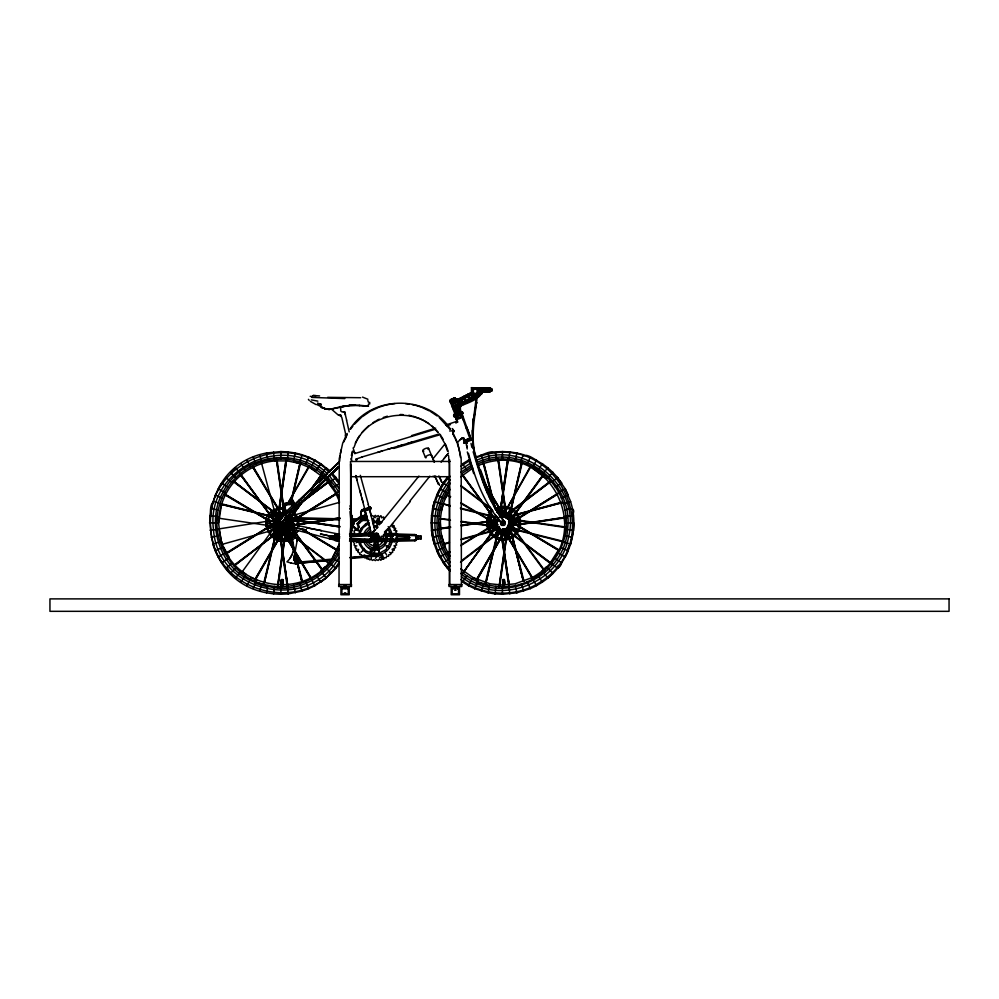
<?xml version="1.0" encoding="UTF-8"?>
<svg xmlns="http://www.w3.org/2000/svg" width="999" height="999" viewBox="0 0 999 999"><rect width="100%" height="100%" fill="white"/><g stroke="black" fill="none" stroke-linecap="round" stroke-linejoin="round"><path stroke-width="1.5" d="M282.068 583.441L282.068 579.607L282.105 582.167M340.559 406.518L340.784 411.064L342.095 411.95M356.618 540.834L356.556 542.694L356.456 540.834M503.633 583.441L503.633 579.607M282.055 586.45L282.105 583.791M503.633 583.791L503.633 586.45L503.296 583.791L502.934 586.45L502.959 583.791L504.358 583.791L503.746 586.45M281.93 517.644L281.943 514.885L282.804 515.009L282.742 516.071L252.797 467.145L282.03 515.821M292.345 519.955L289.997 516.62M298.177 530.856C276.81 564.522 245.105 508.466 284.94 507.492M265.821 526.311L265.859 521.89M297.752 526.373L296.79 518.506L292.02 512.175M299.338 526.598L298.276 517.907L293.007 510.914M280.844 586.675L280.956 594.268L273.576 593.906L266.496 592.819L267.969 585.377C296.328 591.645 327.497 575.799 338.961 549.1M282.205 586.45L282.779 583.791L281.393 583.791L281.343 586.45M460.751 573.401C498.002 607.13 564.71 579.732 567.519 529.57C574.487 482.192 520.192 442.008 476.91 462.525L477.572 464.06C512.862 447.852 558.254 471.753 564.91 509.989C573.963 547.902 541.371 587.924 502.41 586.675L502.447 594.268L516.908 592.819L516.733 591.783M504.358 583.791L504.108 586.45M288.212 525.037C284.902 538.036 269.106 521.678 281.918 518.469M276.973 524.975L277.984 521.216M288.224 524.088L287.125 520.729M466.009 442.357L467.207 449.001M282.742 586.45L282.779 583.791L282.817 586.45M281.431 586.45L281.493 583.791M510.501 534.178L509.328 531.106L507.205 531.331L508.379 534.403L510.501 534.178M375.075 534.952L376.386 535.302L377.684 537.549L376.386 539.81L373.776 539.81L372.477 537.549L375.1 533.853L378.309 535.701L378.796 537.549L378.309 539.41L375.1 541.258L371.903 539.41L371.403 537.549L373.251 534.353L375.1 533.853M386.089 549.5L387.312 546.903L388.623 546.416L388.324 545.292L389.585 544.655L389.135 543.568L390.322 542.794L389.71 541.758L391.059 538.861L390.184 537.986L391.059 536.863L390.072 536.076L390.809 534.865L389.71 534.203L390.322 532.929L389.135 532.392L389.585 531.068L388.324 530.669L388.623 529.308L387.312 529.058M389.573 552.335L390.734 552.884L390.696 554.482L388.773 554.745L388.524 556.293L386.613 556.331L386.151 557.817L384.265 557.629L383.604 559.015L381.78 558.628L380.931 559.902M289.797 531.705L287.762 533.329A10.34 10.34 0 0 1 286.613 533.941A10.34 10.34 0 0 0 287.774 533.329M482.367 389.448L482.529 388.186L484.19 388.636L484.153 389.448M488.761 388.636L479.607 388.199L483.391 389.448L484.69 389.435L483.828 388.499L488.736 388.199L488.586 389.448L487.849 388.199L483.391 388.199L483.366 390.434L485.089 391.77L490.372 391.546L492.045 390.334L490.372 388.299L485.089 388.074L483.366 389.41L479.308 389.448L479.308 390.409C481.006 390.522 488.811 389.697 487.237 391.62L484.69 390.409L485.477 388.161L487.849 388.199L489.223 389.448L489.672 388.224L481.618 388.599L481.568 391.658L479.607 391.645L491.421 391.146L492.045 390.334L490.984 390.247M485.439 391.046L484.652 390.222L489.672 391.62L491.983 390.372L490.209 390.409L488.736 388.199M491.258 521.54L491.52 513.099L490.759 513.561L490.571 520.217L491.608 521.078M337.063 535.901L338.424 537.225L337.063 538.536L335.701 537.225L337.637 535.202M498.176 520.254L495.691 521.703L493.481 520.691L493.506 519.905L495.641 520.866L498.264 519.343L500.986 522.677M280.844 459.053L267.969 460.339L266.496 452.997L280.956 451.548L280.844 459.053C297.04 459.065 313.162 465.409 324.812 476.71M515.284 460.339L516.908 452.997L509.74 451.923L502.447 451.548L502.41 459.053M479.957 392.17L480.482 394.93L479.632 393.643L477.085 394.518L474.001 394.193L472.065 391.67L473.089 388.711L476.773 388.124L478.022 389.16L478.571 392.32L475.586 394.318L477.634 393.631M339.635 461.363L340.097 456.156M490.209 389.448L491.983 389.473L489.672 388.224L488.436 388.224L488.186 389.46L487.037 388.336L485.714 388.636L485.676 389.448L489.71 388.636L492.045 389.498L490.984 389.56M281.643 582.167L281.755 579.607L281.531 583.441M334.053 535.839L336.825 536.238M354.046 540.859L353.334 542.232L354.558 543.506L354.033 544.979L355.382 546.078L355.07 547.614L356.518 548.526L356.431 550.112L357.954 550.811L358.104 552.41L359.665 552.884L360.027 554.482M356.443 550.112L356.518 548.526M282.517 533.528L282.717 529.433L282.517 533.528L283.379 533.653L283.366 529.233M503.109 583.441L503.296 579.607M266.833 591.783L266.583 592.819C191.546 578.921 191.708 466.808 266.583 452.997L266.833 454.033M209.615 522.914C211.738 516.321 207.03 495.142 219.917 503.883C226.573 482.105 245.629 464.797 267.969 460.339M267.969 585.377C232.093 578.995 208.154 538.386 219.917 503.883M219.143 529.195C227.06 571.103 215.734 516.958 219.056 516.458C220.417 504.195 225.299 492.507 233.017 483.241C243.444 470.304 260.452 461.476 277.16 460.776M221.528 504.308L218.731 522.827M350.112 534.29L351.111 522.914L350.112 511.538M350.749 530.107L351.848 530.207L352.297 522.914L350.761 508.528L349.687 508.741M435.452 543.818L434.403 544.13C430.194 530.294 430.07 515.447 434.403 501.685L435.452 502.01M438.948 529.408L431.468 530.207C433.104 545.454 439.685 560.189 450.237 571.341L443.294 562.812L449.5 558.541C435.089 537.599 435.089 508.116 449.5 487.187L443.294 483.017L447.39 477.522L448.339 478.196M450.149 556.331C437.038 536.5 437.262 509.19 450.149 489.31M478.384 465.484C549.35 435.889 601.161 538.923 532.255 577.547L503.396 528.821M376.635 534.078C375.886 532.38 379.208 533.616 377.797 534.552L378.971 537.45L377.884 540.347M472.177 393.007L471.615 392.545L463.998 396.353L466.57 402.834L480.044 394.255C479.87 391.958 481.331 393.981 479.907 391.333C482.417 400.761 460.227 404.295 453.346 409.802L454.545 412.862L455.307 412.575M477.747 396.328L480.531 394.93L477.347 397.739L480.332 394.705L479.87 391.333M476.623 393.144L477.447 390.796L475.924 388.723L472.739 390.234M476.773 388.124L478.571 392.32M286.713 511.026L286.588 513.873L296.653 504.62L294.243 503.833L293.032 500.462L294.355 503.833L286.713 511.026L282.53 504.782L283.791 503.833C302.597 502.734 278.371 501.348 285.04 505.407L284.99 508.878L282.954 509.34L286.588 513.873M282.542 586.45L282.705 583.791M487.375 391.196L490.134 391.146L490.047 389.535C487.212 386.838 492.707 390.259 489.26 389.56L486.788 388.199L485.601 389.448L490.372 388.299L491.545 388.786L491.545 391.046L485.089 391.77L490.684 390.372L489.073 388.299L486.538 388.161L485.839 389.435M288.187 452.972L288.249 451.923L280.881 451.548M294.518 535.701L296.715 538.036L297.103 540.909L293.768 558.853L293.956 560.339L297.34 562.225L296.815 563.911M502.534 594.268L495.154 593.906L495.866 586.351L502.41 586.675M483.366 390.434L481.618 391.258L487.037 391.521L487.987 390.222L487.599 388.199L486.213 389.473M283.391 526.336L281.73 526.073L286.651 526.985L278.359 525.549M479.058 394.792L479.445 396.441L477.584 396.328L479.033 392.907L479.632 393.643L477.347 397.739L474.375 399.026L474.388 395.454L471.565 392.545L457.455 399.413L454.607 398.139L451.66 399.076L450.112 401.398L452.31 407.03L453.071 406.743M491.271 390.397L488.736 391.645L485.601 390.397L486.388 391.658L489.135 391.546L490.621 389.498L487.599 388.199L490.109 389.036C492.919 389.21 489.06 387.362 491.271 389.448L490.372 391.546L487.837 391.546L486.213 390.372L487.237 391.62L488.573 391.221L484.652 390.222M450.586 402.734L454.408 401.198L455.357 398.351L450.112 401.398L450.624 402.734L451.386 402.46M479.745 390.272L480.519 389.435M479.907 390.259L481.456 389.435L481.93 390.621M281.281 582.167L281.493 579.607L282.779 579.607L283.142 583.441L281.031 583.441L281.393 579.607L281.156 583.441M379.308 518.444L378.546 524.113L379.308 518.444L377.535 518.444L376.735 528.371L376.948 525.536M502.959 580.881L502.747 583.441L503.046 579.607M379.395 557.867L383.179 556.68L380.944 559.902L379.183 559.303L378.159 560.427L376.523 559.64L375.349 560.614L373.851 559.64L372.54 560.427L371.191 559.303L371.303 557.867M377.172 522.702L377.535 518.444M481.705 390.372L480.869 389.485L480.569 390.434M371.203 535.539L370.317 536.063L369.867 534.927L349.762 535.864M287.375 459.378L288.249 451.923M372.59 554.47L374.188 554.47L375.299 542.307L376.885 542.307L377.535 550.162L377.048 544.43L378.134 544.43L379.47 554.47L377.872 554.47M508.953 459.378L509.827 451.923M374.188 554.47L375.112 544.43L374.013 544.43L373.201 550.162L374.4 541.783M392.644 523.563L392.432 525.511L394.305 525.861L393.868 527.784L395.654 528.359L395.017 530.232L393.881 530.094L396.69 530.993L395.841 532.804L397.39 533.753L396.366 535.464L397.752 536.563L396.516 538.161L397.727 539.41L396.341 540.859L397.39 542.232L395.841 543.506L396.69 544.979L393.881 545.879M489.285 388.673C487.037 389.223 491.233 387.862 491.62 389.535L490.584 388.411L485.089 388.074L484.877 389.448L486.326 388.199L487.587 389.448L487.699 388.636L489.473 388.411M389.523 547.627C393.381 541.933 393.319 534.053 389.523 528.346M274.3 586.351L273.576 593.906L273.813 592.857M490.134 388.698L490.047 389.535L488.361 388.761L487.562 391.146L485.452 390.771M377.797 534.552L376.548 534.078L376.648 533.229L349.513 534.115M273.888 533.803L275.487 530.919L277.56 531.431L275.961 534.315L273.888 533.803L274.013 532.792M282.043 526.698L280.794 526.173L279.807 523.751L280.332 522.514L282.767 521.54L284.84 523.151L285.002 524.487L284.478 525.724L282.043 526.698L281.318 523.976L281.98 523.126L283.379 523.726L282.242 525.174M396.054 534.79L415.821 535.726L416.084 534.964L414.872 534.552L416.67 537.674L414.872 540.796L416.084 540.372L416.446 538.773L416.945 539.235L416.046 540.372L415.721 539.61M370.679 539.522L369.78 539.135L369.867 539.984L371.141 538.573L371.141 536.326L369.867 534.927M370.604 536.65L371.241 536.326L371.141 538.573L370.604 538.249M351.323 459.802L352.809 451.373M366.458 515.222L360.627 519.43L357.093 523.713L358.029 523.851L359.265 526.848L357.317 530.369L353.434 527.372L351.673 527.909L351.323 526.848L353.658 524.475L354.633 521.59L362.212 516.146L361.788 515.472L354.096 520.991L354.633 521.59M409.041 537.262L409.815 537.674L408.728 539.11L396.353 539.497M482.554 389.435L482.529 388.186M273.801 521.278L277.747 522.415L273.801 521.278L273.676 522.14L277.66 523.064M273.851 523.464L273.251 521.416L269.967 521.478L269.767 522.889L271.716 523.888L273.851 523.464L274.051 522.052M278.259 539.91L279.957 527.872M282.58 516.733L283.803 508.129L281.855 518.156L278.034 508.703L282.392 518.094M284.99 518.606L285.252 520.616L286.288 513.174M285.589 514.385L285.789 512.949M285.552 529.682L277.41 587.612L286.463 526.873L285.602 533.041M278.159 586.313L285.177 536.126M291.92 524.413L292.045 523.563L287.887 523.551M507.554 526.673L498.976 587.612L508.254 525.349L499.725 586.313M495.154 593.906L495.379 592.857M286.051 459.677L277.772 520.791L286.813 458.379L277.285 520.591L285.889 460.839M507.629 459.677L499.737 514.448L508.379 458.379L499.999 516.258M499.725 514.448L507.455 460.839M289.086 532.305L292.232 532.742L294.655 534.677C297.44 539.26 287.512 542.769 287.05 539.46M376.948 534.353L375.1 541.258M282.53 523.064L282.767 521.54M351.198 534.465L351.935 530.207L350.924 530.107M370.641 536.65L369.955 534.927M538.074 575.786L542.332 582.08C568.094 565.297 580.144 530.906 570.579 501.685L563.336 503.883M563.336 541.845L570.579 544.13L573.501 530.207L573.788 522.914L566.208 522.864M380.894 539.984L380.494 538.836L380.894 539.984L387.075 539.785M280.432 523.189L282.892 521.74L291.196 512.549L338.561 467.095M295.167 454.033L295.342 452.997L302.173 454.757L299.812 461.913M353.434 527.372L353.596 526.498L352.135 526.785L354.108 520.991M489.073 391.546L490.684 390.372L489.073 391.546L490.122 391.046L486.076 390.759L488.848 391.271L489.26 390.247L488.848 388.549L486.163 388.648M379.258 539.56L377.797 540.347L378.134 541.108L379.657 537.45L378.134 533.803M283.341 526.336C291.77 525.224 305.007 530.457 283.616 525.112M360.027 521.49L359.64 523.426L358.079 523.563M293.706 460.339L295.254 452.997L288.174 451.923M451.286 402.46L450.574 400.274L451.698 399.076L450.149 401.398L451.286 402.46L457.654 419.143L462.038 417.42L455.919 398.876L453.221 398.451L450.012 400.474L455.132 403.121L459.003 413.511M495.866 586.351L489.535 585.377L488.061 592.819L495.229 593.906M338.998 540.859L334.765 540.372L333.591 537.674L334.815 534.964L338.998 534.453M416.346 536.563L416.908 536.113L415.721 535.726L416.046 534.964L417.257 537.674L416.945 539.235L416.346 538.773M477.122 396.99C475.412 414.835 471.041 432.617 474.35 450.786C469.605 432.642 474.825 414.785 476.148 396.828M384.478 531.943L385.964 535.726L385.964 539.797L384.478 543.581L381.83 545.804A10.227 10.215 0 0 1 365.809 541.645M487.599 391.645L481.593 391.645L487.849 391.658M405.419 535.901L405.419 538.848L409.34 538.848L409.041 538.074L408.828 539.11L408.678 538.261L396.366 538.648M450.149 401.398L451.698 399.076L459.016 418.606M340.434 453.534L341.296 449.662M351.386 455.469L352.322 451.236M368.256 405.282L368.556 403.921M280.532 533.254L281.431 529.245L280.532 533.254L279.67 533.129L280.794 529.158M288.012 515.859L286.888 520.816L288.087 515.846M291.034 502.547L300.175 462.337L290.597 502.909M509.365 516.87L521.74 462.337M264.186 583.653L277.447 526.448L263.624 583.641M293.032 500.462L292.719 505.132L293.918 504.158L296.528 504.62M320.754 406.331L321.216 404.37L317.42 403.084M286.413 520.654L287.45 516.208M290.946 503.708L300.736 462.337M521.728 462.35L508.341 519.168L567.12 527.784M508.791 519.492L522.302 462.337M264.198 583.628L277.872 526.773M485.189 583.641L498.988 526.448M489.26 389.56L488.523 389.585C487.762 386.663 485.751 390.184 486.563 390.759L486.301 389.248M488.411 591.783L488.149 592.819L474.675 588.661L477.572 581.668L489.535 585.377M506.518 529.208L508.991 526.623L509.865 523.114M508.991 526.623L509.89 523.114L508.966 519.592L506.518 517.007L503.159 516.071M504.932 516.383L507.192 517.007L509.627 519.592L510.514 523.114L509.627 526.623L507.167 529.208L503.846 530.144M509.94 525.449L510.539 523.114M439.91 509.989L432.555 508.528C434.977 497.702 439.56 487.212 446.653 478.621M441.645 510.277L443.181 504.308M438.499 482.867L439.548 485.364M376.386 535.302L375.911 537.075L371.903 535.701M452.647 430.269L454.058 430.906L452.222 428.571L453.658 430.781L452.909 433.591L453.771 430.781L449.612 430.981M259.74 591.058L261.85 583.866C289.435 596.828 324.663 580.144 338.386 554.07L336.938 553.271M297.702 561.463L297.827 557.642L295.704 556.131M368.156 508.316L368.818 507.18L370.304 507.18L370.791 507.654L369.48 507.005L368.156 508.316L368.818 509.465L370.304 509.465L370.629 507.654M370.142 509.465L370.966 508.316M375.075 540.159C373.638 537.887 376.523 537.887 375.075 540.159L374.625 536.725L376.061 537.549L376.948 540.759M481.318 591.058L483.416 583.866L489.185 587.012M501.948 522.589L502.884 524.188L503.808 522.589L501.948 522.589L502.347 524.05M503.421 524.05L503.808 522.589M337.637 539.235L335.289 538.224L335.289 536.213L338.673 535.476M335.564 537.225L335.839 536.213L336.601 538.961M337.063 538.536L337.088 539.235L338.124 538.961L339.161 537.225L338.124 535.476L337.749 536.076M280.744 509.04C271.091 510.039 264.573 521.053 268.406 529.982M283.067 509.34L283.679 506.88L285.477 506.805M492.457 510.252L489.011 510.988L488.548 512.562L490.759 513.561M489.16 512.362L488.548 512.562L489.448 512.162L489.011 510.988M521.391 461.913C521.428 447.34 536.026 461.051 542.42 463.736L541.87 464.61M281.78 526.073L280.082 525.824M358.941 533.429L361.188 528.346L365.821 523.688M291.209 563.124L286.9 561.825C292.894 556.643 294.693 548.051 292.732 540.584L291.196 541.346M457.417 399.413L456.793 402.422L452.035 404.358L452.672 401.923L455.394 398.351L453.558 399.125L453.259 398.451L455.357 398.351M483.516 388.161L486.85 389.498L487.849 388.199M295.716 556.131L294.63 554.695L293.631 559.902L297.34 562.225L298.202 559.677L294.755 558.453L298.189 559.677M480.219 389.935L480.244 390.584M480.931 390.534L480.906 389.885M481.343 390.372C480.806 392.145 479.707 389.235 481.106 389.485M453.009 434.053L453.771 430.781L454.22 431.406L453.658 430.781M360.589 541.758L360.951 544.655L363.087 548.039L365.984 550.774L371.341 553.321L379.208 553.321L386.101 549.5M456.231 400.399L456.568 399.45L454.42 398.314L450.012 400.474L450.886 401.136M339.111 535.289L335.04 535.726L334.19 537.674L334.765 540.372L335.04 539.61L339.21 540.022M479.882 390.721L481.83 390.372M365.796 534.04L366.283 532.754M339.36 544.305L332.542 557.617L339.323 544.193M567.807 548.988L569.218 545.104M483.379 391.221L487.087 391.046L486.588 390.334L487.924 391.271L490.047 390.284L486.513 390.159L488.523 389.585M218.669 518.206L279.795 527.185M308.354 458.129L308.728 457.155L302.085 454.757M529.932 458.129L530.294 457.155L527.235 464.06M305.669 464.06L308.728 457.155M454.533 414.16L454.021 416.645L454.083 414.348L457.717 412.987L461.55 411.625L463.049 413.349L461.001 411.813L459.203 412.05L461.55 411.625L459.765 412.312M343.681 442.095L347.04 434.902M354.096 447.29C364.997 412.637 415.709 403.683 437.812 432.53M256.006 581.668L253.109 588.661L253.646 587.687M473.276 391.546L474.238 393.594L477.51 393.144L479.283 396.141L474.225 398.052L471.903 394.992L472.065 393.007L458.953 399.75L457.604 400.262L456.518 399.45L454.408 401.198L455.132 403.121M360.639 512.612L361.638 510.277L364.485 508.878L366.171 514.972L361.8 516.645L360.639 512.612L364.485 508.878M364.136 509.527L361.638 510.277L360.701 512.612L361.863 516.645L366.171 514.972L363.561 515.646M281.468 518.294L233.354 480.981L281.706 517.819M363.761 519.98L364.573 518.169M370.217 528.259L366.271 532.754M459.528 409.615L458.978 407.43L460.851 404.72L474.225 398.052M474.675 588.661L475.212 587.687M279.745 520.392L286.513 512.762M373.763 531.518L371.553 534.315M277.335 514.847L275.1 516.421M285.951 512.662L280.02 518.344L280.657 518.431L279.221 521.378L280.544 522.514M484.465 389.41L484.478 388.161L481.568 388.186L483.366 389.41M480.581 389.797L481.356 390.197M444.293 483.603L443.294 483.017L436.8 495.129L443.618 498.026M447.889 493.156L445.279 498.601M272.777 520.579L274.013 518.194M409.727 537.674L408.728 536.238L396.353 535.651M314.498 461.088L314.96 460.164L308.641 457.155M474.762 588.661L468.444 585.664L472.003 578.983L477.572 581.668M536.076 461.088L536.538 460.164L532.817 466.745M487.225 389.048C493.119 389.598 485.651 386.8 484.927 390.159M357.929 550.811L358.678 549.338M275.624 521.653L277.809 518.743A7.293 7.293 0 0 1 282.018 517.145M487.524 388.199L486.338 388.599L488.436 388.224L488.161 389.448L487.699 388.636L484.927 389.647M347.215 433.479L342.707 443.144L339.248 458.741L339.023 586.463M355.282 443.119L356.606 440.559M292.033 501.148L291.483 500.287L290.634 502.734L292.719 505.444L295.741 504.782L286.588 513.299L283.341 509.24L284.053 506.83L285.04 505.407L291.97 502.285L292.732 500.836L291.358 500.287L293.144 500.462L292.645 501.211M311.238 466.745L314.96 460.164M361.201 528.346L359.628 531.268L356.83 530.094M278.833 527.734L279.37 526.748L278.446 527.247M357.093 529.183L357.33 530.369L358.366 526.798L357.093 523.713L358.017 523.851L361.201 520.004L366.833 515.946M250.437 578.983L246.865 585.664L247.502 584.727M289.947 558.441L291.92 554.882M373.251 540.759L373.776 539.81M285.789 513.748L285.364 511.613L283.941 511.413L278.846 519.005L283.429 510.951M287.262 504.233L309.128 465.796M309.54 466.208L287.325 504.433M530.007 467.02L502.16 517.007L499.575 515.009M279.233 519.368L283.354 512.125L282.979 514.56L284.79 515.684M502.147 517.007L530.344 467.544M255.232 580.194L280.394 536.338M281.93 533.653L284.253 529.62L281.905 533.578M506.58 528.284L476.798 580.194L506.593 528.284L476.398 579.795L505.619 528.933M279.795 536.338L254.82 579.77L280.357 536.238M281.231 533.816L284.066 528.908M367.12 516.958L366.109 518.681L367.532 519.293M369.455 523.014L363.074 527.684L360.214 532.929L360.589 534.203M488.923 516.545L491.558 518.069L489.185 516.096M505.257 517.32L510.814 508.741L505.781 517.457L505.257 507.117L505.257 517.32L505.257 507.117M500.874 530.207L496.528 537.724L501.56 530.069L501.56 539.36L502.085 530.569M516.833 532.667L507.604 527.959L512.649 536.675L507.992 527.572L516.833 532.667L507.992 527.572M518.156 530.382L509.577 524.825M278.858 519.005L283.479 511.051M353.109 447.902L354.857 453.546L355.382 452.734M268.506 518.256L270.542 514.81M296.703 530.232L291.808 536.475M468.444 585.664L469.068 584.727M396.341 535.464L397.377 533.753M222.727 483.603L221.803 483.017L218.232 488.898L224.738 492.445M338.936 557.392C308.878 613.211 217.52 593.069 213.536 529.832C204.882 469.243 285.327 429.957 327.684 474.2M461.376 412.762L460.939 413.486L469.98 438.911M490.134 391.146L490.621 390.334M241.071 582.08L245.18 575.786M320.292 464.61L320.841 463.736L329.383 470.604M468.519 585.664L462.562 582.08L466.745 575.786L472.003 578.983M357.28 439.285L359.603 435.639M481.955 390.621L480.294 391.034L481.493 389.972M491.196 390.934L490.372 391.546L491.62 390.284L490.646 390.834M316.508 469.942L320.766 463.736L314.885 460.164M538.074 469.942L542.42 463.736M241.396 572.902L277.322 523.501M496.141 526.411L462.962 572.902L496.191 526.423L461.401 521.316M287.025 522.789L305.319 497.877L287.038 522.789L302.809 500.874M311.001 489.51L321.915 474.35L310.027 490.534L321.915 474.338M477.035 393.631L477.372 392.108M463.274 581.206L462.562 582.08M487.524 389.473L489.135 388.299L490.621 389.498M491.421 391.146L491.983 390.372M462.962 572.902L498.014 524.725M472.727 390.234L475.162 388.012M509.103 521.228L544.393 473.089L510.988 519.53M508.603 522.789L544.018 474.55M221.528 541.333C234.553 589.835 306.044 600.923 332.617 557.617M330.07 563.448L335.926 568.306L339.21 563.911M450.362 483.229C432.567 505.694 432.567 540.034 450.362 562.499M507.667 527.347L508.578 526.148M550.611 562.4L558.653 549.7L509.153 520.279L559.502 550.849L508.616 520.566M558.416 565.459L556.805 567.632C558.004 570.054 563.324 562.662 560.851 562.212M274.013 528.758L274.101 526.623L271.915 526.735L270.279 528.171L271.815 529.645L274.026 528.758M282.218 521.74L290.647 512.45L327.61 476.985M336.601 535.476L333.916 536.113L334.503 536.563L334.815 534.964L335.04 535.726M472.677 396.803L466.57 402.834L466.333 402.023L469.293 398.626L475.012 394.443L473.701 393.881L456.793 402.422L454.408 401.198C454.77 396.191 449.637 401.111 450.487 399.775L451.698 399.076M350.087 428.971C372.252 394.617 428.171 394.617 450.349 428.971M350.499 429.258L352.909 426.111M280.794 526.173L281.543 523.464L280.332 522.514M289.797 529.295L289.273 531.368L292.158 532.954L292.67 530.881L289.785 529.295M373.539 531.68L375.874 529.358M286.601 516.545L284.203 520.467L291.696 510.889M283.042 523.276L284.016 522.065M409.815 501.173L429.832 476.198M445.217 443.656L433.216 458.504M441.108 462.162L447.677 454.183M386.426 531.168L410.364 501.436M321.416 473.613L326.336 467.844M418.931 476.098L379.308 524.825M542.981 473.613L547.827 467.844L552.971 472.452L552.272 473.201M337.437 464.036L339.011 462.062L337.2 464.036M443.931 458.653L448.476 453.071M389.548 547.627C384.565 555.319 373.301 557.579 365.796 552.285M358.017 523.851L361.188 520.004L360.627 519.43L366.745 519.567M240.26 572.115L235.502 577.971L236.301 577.16M276.511 538.161L277.123 537.437M457.417 442.382L462.1 437.937L463.811 438.286L465.397 441.083M451.76 399.238L454.42 398.314L456.131 400.399L458.691 398.938L459.053 399.75M335.239 567.632L336.014 568.306L326.261 577.971L314.885 585.664L311.238 578.983M355.719 475.586L371.441 533.753L375.324 529.645M449.987 476.198C426.348 501.461 426.348 544.368 449.987 569.63M354.608 424.088L361.201 417.582M362.237 432.205L368.344 426.098M372.602 532.642L373.813 531.331M337.687 463.436L329.995 471.053M284.365 518.943L287.15 520.729M337.425 463.436L325.462 475.062M280.544 514.323L281.231 513.636L283.142 514.198M337.849 467.232L331.893 473.151M329.483 538.848L330.145 538.174L329.483 535.901L333.404 535.901L333.404 538.848L329.483 538.848L329.483 535.901M547.514 477.734L552.971 472.452M361.139 552.335L363.274 550.187L359.603 544.705L358.616 541.458M284.34 522.964L283.079 522.577L287.475 523.876L283.067 522.577L284.328 522.964M338.474 467.345L332.355 473.339M235.727 567.981L230.432 573.376L231.306 572.627M461.188 398.738L460.801 397.927L458.953 399.75L461.251 405.532L460.951 404.72L459.702 410.714L454.545 412.862M375.349 558.279L378.796 554.882M291.646 512.549L303.059 501.448M338.886 467.095L332.555 473.226M461.251 405.532L460.214 406.543L460.564 410.689L459.802 410.714M336.813 464.547L330.182 470.941M339.435 538.224L338.673 538.961L337.749 538.361L338.886 536.213M282.767 516.108L280.557 518.456L282.455 516.446M336.476 464.547L299.001 500.224M327.997 477.197L338.162 467.345L332.417 472.852M302.185 501.298L305.332 498.289M312.675 491.258L315.821 488.236M303.684 500.287L305.781 498.264M307.804 496.278L325.811 479.033M303.047 501.448L306.193 498.439M308.254 496.441L326.336 479.183M316.608 488.436L326.236 479.233M318.044 482.492L323.614 477.185M295.042 504.408L313.636 486.725M319.081 481.705L325.711 475.387M296.591 503.496L310.689 490.072M319.443 481.705L321.653 479.595M454.607 398.139L453.558 399.125M294.618 504.408L298.988 500.224M316.995 483.528L323.713 477.135M299.463 500.387L313.561 486.975M315.859 488.186L338.636 466.57M316.221 488.424L328.084 477.122M332.217 536.575L332.942 535.901L332.942 538.848L330.145 538.174M490.684 390.372L488.474 391.62L481.618 391.258M334.815 540.372L334.415 538.773M235.727 477.734L230.432 472.452L235.502 467.844L236.301 468.668M325.025 566.82L320.604 570.841M328.708 574.437L330.694 572.627L331.406 573.376L325.949 567.981M460.739 476.81L472.864 468.094M542.17 570.841L546.503 566.82M542.981 572.115L547.827 577.971L552.971 573.376L552.272 572.627M372.54 515.546L373.863 516.683L375.374 515.359L376.548 516.683L378.184 515.546L379.208 517.02L380.944 516.071L381.793 517.694L383.628 516.958L384.29 518.681M230.519 573.376L225.911 568.306L231.606 563.448M335.239 478.196L336.014 477.522L332.242 473.464M561.201 498.026L568.256 495.129L565.259 488.898L557.492 477.522L556.805 478.196L558.416 480.357M486.713 391.009L485.089 391.77M480.394 390.484L481.093 390.035L480.069 389.685L481.63 389.747M338.961 496.628L330.07 482.28L336.014 477.522M551.635 482.28L557.492 477.522L561.688 483.017L560.851 483.603M462.137 397.939L467.857 394.468L468.281 395.167L470.879 393.731M460.264 439.572L462.225 437.937M456.181 415.821L458.416 414.997L457.629 412.612L455.869 413.661L456.181 415.821L454.57 416.421M281.843 514.185L282.592 513.573M463.998 396.353L461.076 398.738L463.299 404.433L465.334 402.822M489.135 388.299L488.648 388.986L490.022 388.673M468.281 395.167L471.615 392.545L468.169 395.167L468.543 396.828L470.479 400.924L473.389 398.776M483.391 388.199L487.849 388.698M353.334 533.753L354.558 532.804L354.033 530.993L355.382 530.232L355.07 528.359M225.911 568.306L226.773 567.632L228.584 569.63M448.339 567.632L447.39 568.306L450.199 565.946C429.77 541.982 429.77 503.846 450.199 479.882L447.39 477.522M362.25 416.77L369.867 411.513M282.455 528.883L234.166 565.834L281.293 529.12M506.393 515.209L551.86 480.681L504.258 516.833M460.527 562.162L504.02 528.883M461.588 560.651L502.859 529.12M298.651 504.045L328.846 481.068M330.294 480.681L294.73 507.692L330.282 480.681L298.651 504.308M503.096 517.07L550.412 481.068M280.557 518.456L282.692 516.82M454.145 409.515L453.384 409.802L452.272 407.03L469.293 398.626M277.36 532.255L279.171 530.906M282.642 504.782L283.903 503.833L283.666 505.007L282.53 504.782L283.679 506.88M233.928 565.297L282.417 528.883M466.608 402.834L469.068 400.986M280.344 517.969L282.779 516.146M460.939 466.233L468.906 461.088L468.444 460.164L469.068 461.088M461.451 469.143L470.154 463.424L468.906 461.088M460.751 472.327L471.191 465.284L470.154 463.424M461.838 473.613L472.003 466.745L471.191 465.284M316.508 575.786L320.766 582.08L326.336 577.971L321.416 572.115M450.574 400.274L452.147 400.599L455.956 398.876M334.503 536.563L335.989 534.552L336.388 536.076M342.982 411.975L344.867 411.888M479.295 395.542L480.444 394.705M479.133 395.542L480.332 394.705M445.704 425.05L456.668 421.403L457.642 422.04L455.819 423.027M456.243 421.715L456.693 420.854M378.072 527.247L374.051 526.997M333.753 487.187L339.111 483.603L331.443 474.2M555.319 487.187L561.6 483.017M227.934 558.541L221.716 562.812L222.727 562.212M487.712 390.759L488.523 390.234M371.441 533.753L372.452 533.104M443.369 562.812L444.293 562.212M372.989 422.689L375.424 421.141M294.368 520.067L335.726 493.881M286.838 524.238L291.883 521.103L286.825 524.238M294.205 520.267L336.114 494.268M508.641 524.7L557.679 494.268M225.674 553.309L278.721 520.541L226.074 553.733L277.809 521.715M291.908 528.459L292.744 527.947M447.24 553.309L449.825 551.71M461.451 544.53L495.729 523.351L461.263 502.972M447.639 553.733L450.262 552.11M460.739 545.629L496.853 523.276M466.745 469.942L462.562 463.736L468.519 460.164M541.87 581.206L542.42 582.08L536.451 585.664L535.901 584.727C612.275 542.457 557.754 425.836 476.336 457.654M371.903 539.41L372.827 538.861M496.828 512.287L498.963 512.075M496.528 525.536L488.911 529.92L496.69 524.825L487.549 524.288L497.614 524.288M509.727 522.177L518.681 517.007L508.666 522.177L519.792 522.177L509.577 521.653M221.803 562.812L218.232 556.93L224.738 553.271M291.82 536.475C284.178 542.445 271.865 539.048 268.394 529.982M377.335 536.251L378.309 535.701M477.122 402.847L476.148 403.396L474.001 418.344L473.051 418.931L473.251 429.87L472.302 430.457L473.251 448.401M509.727 511.838L507.642 514.398L508.903 516.121L510.976 513.573L509.727 511.838M485.989 390.771L487.924 391.271M336.938 492.445L338.386 491.658L335.115 486.251L327.11 476.56M365.796 523.688L367.757 522.627M558.516 492.445L565.259 488.898L570.666 501.685L569.692 502.01M446.303 553.271L439.71 556.93L436.8 550.686L443.618 547.702M293.644 535.214L294.63 534.677M371.041 410.901L378.234 407.542M376.698 420.467L379.258 419.143M487.562 388.673L488.236 389.036L486.563 389.048L487.699 388.736M489.26 390.247L488.299 391.146M392.02 549.338L395.654 547.614L395.017 546.078M488.161 391.208L483.516 391.683M474.35 398.052L474.375 399.026L477.247 397.227L475.674 396.491L475.012 394.443L477.522 395.417L480.044 394.255M305.669 581.668L308.641 588.661L314.96 585.664L314.498 584.727M356.368 460.389L356.243 459.041L362.113 457.005M474.088 389.198L474.687 388.636M476.073 393.693L477.51 393.144L475.674 396.491L474.388 395.454L468.169 395.167L467.819 394.468L464.298 397.152L468.543 396.828M270.642 515.959L277.447 524.4L240.047 474.15L268.818 513.486M497.265 521.977L461.613 474.15L496.74 522.14M487.849 391.158L481.568 391.658M486.026 391.158L484.927 391.645L486.913 391.158L483.828 391.346L484.69 390.409L485.477 391.683L487.175 391.208L485.202 391.258M488.736 391.645L489.71 391.221M488.848 391.271L489.635 390.934M371.216 559.303L369.78 559.902L368.594 558.628M470.629 438.161L464.21 440.621M463.711 441.633L472.14 438.411L471.478 438.648M472.065 439.897L463.636 443.106L465.984 442.245M291.346 525.024L292.282 524.625M222.053 547.702L215.147 550.686L218.232 556.93M371.915 554.882L367.532 556.68L364.111 554.807M463.586 440.047L463.012 438.636L463.811 438.286M275.587 509.69L279.645 521.166L275.574 509.69M279.97 525.099L281.393 524.512M268.244 531.755L279.32 526.71L268.256 531.755M287.7 523.888L298.139 519.68L288.748 524.038M381.094 523.014L379.795 523.538L379.195 522.402L377.959 523.064L377.247 522.027L376.086 522.827L375.262 521.903L374.2 522.827L373.276 522.027M461.975 414.91L462.837 417.132L460.801 414.048L459.403 414.61L456.568 412.013M284.84 523.151L282.792 525.112L283.391 526.535M487.087 388.786L488.036 388.411M467.182 439.011L468.069 438.673M377.797 540.347L376.536 540.821L376.648 541.67L378.134 541.108M491.633 520.616L493.506 519.905M463.012 438.636L463.923 438.286L463.386 437.962M364.672 509.028L362.874 509.602L369.805 507.292L370.791 508.978M456.106 413.174L456.743 412.937M454.757 398.638L450.449 399.775L451.985 399.737M474.675 457.155C481.818 456.456 498.938 444.143 495.866 459.378M476.061 460.576C523.339 437.962 581.58 485.776 568.643 536.55C560.951 583.803 498.239 607.417 461.451 576.673M363.299 509.453L364.048 511.138L370.542 508.978L370.304 507.18M299.812 583.803L302.085 591.058L308.728 588.661L308.354 587.687M515.284 585.377L516.82 592.819L530.294 588.661L536.538 585.664L536.076 584.727C512.724 597.439 482.217 595.716 460.939 579.595M461.101 411.813L462.599 412.1L453.571 415.384L454.083 414.348M458.416 414.997L463.049 413.349M485.202 388.599L486.388 388.199L487.737 389.498M278.197 534.178L277.085 534.353L277.909 536.063L275.05 537.275L275.874 538.985L281.356 538.149L286.863 540.534M454.021 416.645L454.682 416.421M379.458 407.043L384.503 405.444M383.254 417.482L387.375 416.183M411.513 435.626L435.676 428.159M435.252 429.27L354.857 453.546M219.917 541.845L212.75 544.13L215.222 550.686M441.483 541.845L434.403 544.13M446.69 425.749L450.524 424.6M483.391 391.658L484.877 391.208M362 457.005L439.51 433.866M377.622 452.372L381.893 451.098M387.587 449.4L391.858 448.126M397.677 446.378L402.073 445.067M407.929 443.319L412.325 442.008M393.718 448.451L437.637 435.402M437.599 435.402L440.522 434.553M458.891 413.274L460.252 412.874L460.689 414.173M499.812 517.007L503.846 516.071M503.159 530.144L507.167 529.208M339.473 502.347L290.796 516.058M285.239 517.557L287.837 516.858M275.774 529.37L276.785 529.095M221.965 544.418L279.395 528.384M562.499 501.96L505.706 517.32L562.512 502.534M505.544 517.894L562.499 502.547M443.531 544.418L449.375 542.844M461.051 539.697L500.611 529.02M368.981 507.18L369.642 507.005M443.519 543.831L449.45 542.245M461.288 539.06L498.401 529.083M368.619 558.628L367.108 559.015L366.109 557.629M341.733 406.693L349.662 405.357L359.765 405.519M340.609 407.117L344.555 406.094M390.734 552.884L392.644 552.41L392.432 550.811L394.305 550.112L393.868 548.526M362.15 515.984L366.171 514.972M482.679 388.599L484.478 388.161M491.333 520.029L491.121 520.129M385.801 405.157L389.672 404.295M296.828 563.911L291.184 563.124M488.923 388.986L490.122 388.786L489.073 388.299M211.076 537.287L218.344 535.739M349.85 508.741L350.849 508.528L350.062 505.794M489.61 511.588L492.944 510.876M564.91 509.989C571.515 507.692 575.936 507.779 572.489 515.721M392.095 534.515L395.055 533.903M439.91 535.739L432.642 537.287M284.565 532.467L281.281 532.654M218.669 528.958L279.608 519.33M450.474 526.86L440.035 528.409L450.686 527.31M461.113 525.661L498.214 519.792L460.889 525.312M292.282 524.625L294.643 524.95L339.56 517.969M287.375 586.351L288.174 593.906L302.085 591.058M332.729 409.041L326.985 409.066M440.234 528.958L449.313 527.597M461.401 525.786L498.451 520.254M291.508 525.037L339.81 517.882M508.678 525.686L567.107 517.032L507.417 526.386L567.32 517.582M332.767 409.128L324.862 408.853L318.269 405.194M329.008 409.49L343.981 406.019L355.182 405.332M355.357 546.078L356.83 545.879M390.984 404.12L394.917 403.608M364.285 539.522L366.845 539.81M292.008 504.545L282.992 504.895L290.884 503.096L291.596 500.711L292.719 505.132M291.209 541.346L287.687 540.671L285.901 538.561L285.876 536.326L287.937 535.239L293.244 535.676M349.662 405.419L328.933 409.578L321.054 407.455M366.133 557.629L364.56 557.817L363.761 556.331L362.175 556.293L361.588 554.745L360.015 554.482M209.99 530.207L217.37 529.408M350.924 515.721L351.935 515.609L350.749 515.721M331.693 559.128L294.892 562.512L295.279 563.623L331.905 559.777M350.212 557.867L382.267 554.495L382.817 555.556L350.549 558.528M291.97 502.285L293.918 504.158L292.732 500.836M373.064 520.979L382.03 522.09L378.796 521.091M565.871 516.321L573.414 515.609M350.075 557.442L382.292 554.495M295.267 563.623L330.607 560.364M384.915 536.038L387.687 535.789M390.509 535.539L394.692 535.164L394.705 533.379L383.516 534.94L383.491 536.151L381.118 536.363L381.143 538.161L383.516 538.361L383.516 539.572L379.046 538.961M317.145 404.72L321.216 404.37M489.572 388.736L490.684 389.473M368.656 536.101L370.429 536.001M274.575 460.914L287.4 460.914L299.538 463.386L293.569 461.85M495.154 451.923L502.534 451.548M280.881 594.268L288.249 593.906L288.187 592.857M349.85 536.713L369.83 535.776M481.618 388.599L484.902 388.499M350.037 534.94L376.548 534.078M387.162 538.936L393.344 538.748M390.172 539.685L393.269 539.597M460.527 410.689L454.345 406.193M378.896 540.721L386.688 540.559M389.81 540.484L392.932 540.422M396.054 540.359L414.86 539.947L414.91 540.796L396.778 541.183M377.185 541.608L393.768 541.246M344.83 398.589L311.663 397.402M462.35 402.085L466.233 402.023L463.299 404.433L463.061 403.621M349.375 405.357L354.77 405.282M464.86 398.701L461.076 398.738L460.801 397.927M471.366 387.674L481.143 387.999M479.707 388.636L487.612 388.848M472.127 390.022L472.065 391.67M479.707 391.221L484.19 391.221M367.694 405.919L365.135 405.781M273.576 451.923L274.3 459.378M488.061 452.997L489.535 460.339M259.665 454.757L261.863 461.913M481.231 454.757L483.429 461.913M450.112 461.451L350.487 461.463L350.811 476.71L450.112 476.698M240.984 463.736L245.18 469.942M462.562 463.736L463.274 464.61M299.45 463.386L310.677 468.094L323.838 477.809M532.255 468.094L546.503 478.821M315.734 471.216L310.602 468.094M230.432 472.452L231.306 473.201M221.803 483.017L227.934 487.187M332.542 488.024L328.958 483.241L335.739 493.156L339.398 501.461M439.797 488.898L446.441 492.445M434.403 501.685L441.483 503.883M210.989 508.528L218.344 509.989M209.902 515.609L217.37 516.321M564.41 516.458L564.81 522.827M493.481 520.691L495.804 521.703L495.641 520.866M497.752 521.653L487.549 521.653L497.889 521.116L495.516 519.755M217.045 522.864L209.54 522.914M438.611 522.864L431.106 522.914M440.297 522.827L440.709 529.195M351.111 522.914L352.297 522.914M508.528 524.825L519.792 524.825L509.44 525.349L518.156 530.382M386.163 530.207L387.899 530.207L387.899 529.195M282.804 531.418L284.153 533.216M504.12 532.017L502.16 532.879L502.697 536.138L504.645 535.264L504.12 532.017L504.632 532.879M441.57 535.364L445.192 547.04M330.145 536.575L339.71 536.563M415.609 536.563L418.806 536.563M335.015 537.225L335.701 537.225M338.424 537.225L339.161 537.225M370.704 537.45L371.378 537.45M378.971 537.45L379.657 537.45M572.34 537.287L564.91 535.739M371.403 537.549L372.477 537.549M377.684 537.549L378.796 537.549M333.591 537.674L334.278 537.674M416.571 537.674L417.257 537.674M339.71 537.899L332.292 537.899L332.38 536.563L332.217 538.174M415.609 537.899L418.593 537.899L418.569 536.563M408.641 538.261L408.728 539.11L409.041 538.074M421.103 538.848L417.182 538.848L417.182 535.901L421.103 535.901L421.103 538.848L420.442 538.174L417.644 538.848L417.644 535.901L418.369 536.575M379.22 539.41L377.335 538.861M505.257 539.36L504.72 529.295L510.352 537.986L505.257 529.158L505.257 539.36L505.257 529.158M570.579 544.13L569.692 543.818M223.626 547.04L229.358 557.617M447.814 552.484L449.45 555.044M552.971 573.376L547.514 567.981M246.166 574.425L242.657 571.74M251.298 577.547L256.818 580.169M478.296 580.169L472.864 577.547L490.059 583.791L502.597 585.052L515.147 583.791L532.255 577.547L503.059 529.208M547.827 577.971L547.277 577.16M504.358 579.607L502.959 579.607L502.597 583.441L504.72 583.441L504.358 579.607L504.582 583.441M320.766 582.08L320.292 581.206M344.118 584.865L346.029 584.865M454.395 584.865L456.306 584.865M341.895 588.698L348.251 588.698M452.172 588.698L458.529 588.698M454.67 590.284L456.043 590.284M523.663 591.058L521.391 583.803M344.38 592.844L345.766 592.844M481.655 389.448L481.593 388.199L485.826 388.199L487.25 389.46L486.788 388.199M277.397 524.987L273.276 524.987L273.401 524.125L277.485 524.35M485.714 388.636L481.593 388.199M356.468 541.945L362.537 541.982M362.387 541.982L371.878 542.032M280.731 509.04L284.74 509.078M290.522 518.593L338.736 519.205M351.186 519.368L357.405 519.455M511.75 519.692L514.835 518.518L514.61 516.396L511.525 517.569L511.763 519.692M458.529 412.287L460.252 412.912M350.025 540.247L373.426 540.759M349.513 541.083L376.685 541.67L376.635 540.821M290.459 518.643L339.66 519.892M351.935 520.204L356.556 520.317M359.628 520.392L368.856 520.629M290.072 517.532L339.185 518.806M351.448 519.13L357.592 519.293M360.651 519.368L366.795 519.53M349.837 538.511L369.83 539.135L369.955 539.984L349.762 539.348M384.727 533.578L392.257 533.816M395.279 533.916L414.91 534.552M383.566 534.378L386.688 534.477M327.647 397.34L360.689 397.714M354.52 405.282L359.253 405.457M400.212 414.498L403.097 414.622M385.539 535.139L393.269 535.501M385.626 535.988L393.344 536.351M396.366 536.488L408.678 537.075L408.728 536.238L409.003 537.262M313.199 395.517L316.046 395.654M310.202 396.353L312.175 396.453M360.015 521.49L361.613 521.578L362.2 519.68L363.786 519.98M312.974 395.517L319.593 395.916M359.503 405.519L368.581 406.006L366.059 405.856M359.016 405.457L365.334 405.781M363.149 405.706L366.983 405.869M487.062 391.071L486.238 390.234L486.588 391.046M344.043 411.975L345.092 413.199M487.375 388.648L488.074 388.698L486.825 389.448L486.888 388.698L485.089 388.074M384.89 538.486L387.712 538.736M390.497 538.985L394.705 539.348L394.692 541.146L390.497 540.559L394.705 541.146M438.948 516.321L431.468 515.609M565.871 529.408L573.501 530.207L572.489 530.107M476.91 583.204L483.416 583.866M326.186 475.711C297.24 445.704 241.833 454.383 223.252 491.658C203.634 525.037 222.44 576.997 261.85 583.866M484.927 388.199L486.713 388.848M278.808 522.302L277.21 522.764M350.1 538.623L352.947 538.985M405.507 403.608L409.44 404.12M283.454 524.275L285.002 524.487M291.146 526.436L292.457 527.235L289.635 526.835L292.545 527.41M295.254 528.159L286.226 526.885L288.236 526.635L286.376 525.849L295.954 533.341L289.073 527.285A7.293 7.293 0 0 1 275.274 526.148M280.357 529.607L283.279 530.019M279.807 523.751L281.318 523.976M507.417 518.493L567.32 527.235M450.462 520.279L440.035 518.756L449.313 519.542M460.901 521.803L499.687 527.46M285.477 517.407L285.851 518.531L291.858 519.368M294.842 519.805L339.772 526.361M285.464 518.956L339.86 526.948M285.851 518.506L291.795 519.43M294.767 519.892L339.56 526.848M460.227 403.146L462.949 403.621M311.326 399.875L317.857 401.148M339.535 534.253L320.866 530.606M461.65 400.274L458.953 399.75L458.691 398.938L457.604 400.262L457.455 399.413M288.886 524.163L293.144 525.012M294.618 525.024L307.068 527.435M321.378 530.606L306.506 527.709L321.228 530.606M289.91 526.023L292.744 526.61M392.095 541.458L395.055 542.07M484.902 391.346L486.538 391.683M289.797 526.461L292.632 527.047M289.747 526.648L292.582 527.247M289.635 527.072L292.47 527.672M362.512 397.103L367.932 399.263M320.429 534.028L330.694 536.238M320.804 534.028L328.134 535.614M381.793 558.628L383.628 559.015M290.809 518.556L291.708 518.743M412.05 404.583L414.635 405.157M408.828 415.247L411.638 415.871M339.011 414.747L340.647 415.109L341.895 417.819L345.816 434.765M489.135 391.546L488.511 391.046L490.409 391.271M272.69 516.595L221.166 504.308L272.802 517.082M450.087 505.544L442.744 503.721L450.187 506.156M460.364 508.104L498.626 517.607M460.614 508.728L498.701 518.156M221.179 503.721L272.627 516.508M275.699 517.807L281.468 519.23M507.604 527.435L563.274 541.308M507.654 527.971L563.286 541.895M286.039 527.435L338.898 541.183M516.82 452.997L523.738 454.757M267.62 587.012L255.344 583.204M376.386 539.81L375.911 538.036L374.263 538.036L372.827 536.251L374.6 536.725M289.473 524.425L291.958 525.112M503.184 530.144L499.812 529.208L497.365 526.623L496.466 523.114L498.176 519.33M415.921 405.444L420.979 407.043M413.049 416.183L419.83 418.581M364.56 518.169L366.133 518.681M353.658 524.475L352.909 524.2L351.323 526.848L353.596 526.498L357.055 529.183M488.511 391.046L489.473 391.421M353.958 522.539L353.184 522.24L353.921 522.539M458.866 403.921L460.851 404.72L460.214 406.543L456.518 399.45M321.878 407.455L325.499 408.928M422.19 407.542L429.383 410.901M222.053 498.026L215.147 495.129M322.215 407.405L325.624 408.853M561.201 547.702L568.256 550.686L565.259 556.93L558.516 553.271M488.848 388.549L489.635 388.898M490.409 388.549L491.196 388.898M489.448 512.162L491.52 513.099M395.017 530.232L396.69 530.993M338.486 415.247L331.805 409.453M457.505 400.262L459.528 401.311M457.717 404.782L459.627 405.781M421.166 419.143L423.726 420.467M489.71 388.636L491.271 389.448M316.084 404.607L310.327 401.336M338.249 537.874L338.886 538.224M361.638 510.277L362.275 510.639M450.212 497.09L446.303 494.78L450.661 496.703M460.664 503.259L497.302 524.9M224.725 494.78L270.492 521.803M270.167 521.003L225.125 494.343L270.604 521.765M274.163 523.351L277.572 525.387M295.417 524.925L286.276 519.505L295.304 524.975M304.52 530.344L337.075 549.7M291.77 523.376L294.43 524.95M302.335 529.67L336.601 550.074M494.892 522.252L491.645 521.74L490.771 523.688L494.03 524.213L494.892 522.252M303.022 529.657L336.651 550.062M472.952 577.547L460.739 568.831M458.866 407.43L459.902 408.054L456.056 405.494M392.02 526.648L393.868 527.784M356.243 459.041L357.093 459.54L356.368 459.041L356.481 460.389M430.557 411.513L437.125 415.971M425 421.141L428.646 423.464M292.395 522.077L293.281 525.287M561.6 562.812L555.319 558.541M477.584 396.328L475.836 394.43M373.851 516.683L375.349 517.694M333.753 558.541L339.111 562.212C305.494 616.483 214.972 593.818 210.914 530.107C201.923 467.145 285.514 426.323 329.533 472.29M329.87 563.536L283.679 528.558L329.658 564.085M542.332 463.736L547.902 467.844M461.838 572.115L466.745 575.786M233.117 481.518L281.668 517.807M295.005 560.476L297.34 562.225M279.483 512.537L278.671 511.925L277.198 513.461L278.896 516.271L280.22 515.734L280.107 513.561M287.113 532.829L284.977 532.742L285.09 534.927L286.526 536.563L287.849 536.026L287.113 532.829L287.737 533.853M505.257 528.558L551.448 563.536L524.65 543.606L525.149 544.305M460.789 486.151L492.307 510.127M499.463 515.571L501.835 517.382M505.019 529.02L552.435 565.009M460.926 485.551L491.496 508.841M283.229 524.775L284.478 525.724M280.781 520.142L271.204 512.649L280.457 520.554M557.492 568.306L551.635 563.448M226.773 478.196L225.911 477.522L231.606 482.267M506.493 518.194L507.679 519.118M294.643 524.95L295.429 525.599M514.572 528.409L511.488 527.235L510.776 528.471L512.2 530.119L514.348 530.531L514.56 528.409M363.274 550.187L365.821 552.285M452.972 406.743L460.801 414.048M326.261 467.844L330.307 471.528M326.71 469.567L328.708 471.391M439.223 417.582L449.937 429.258M432.08 426.098L438.199 432.205M339.91 415.659L340.659 416.396M372.827 536.251L374.113 537.549M396.528 538.161L397.752 539.41M462.038 417.42L459.403 414.61L460.639 417.969M552.884 472.452L557.579 477.522M329.52 476.036L338.936 488.436M325.949 477.734L330.07 482.28M324.937 478.821L329.033 483.241M502.697 523.938C484.34 504.47 475.037 478.858 468.469 453.384M476.348 393.693L477.522 395.417M501.948 521.865L503.296 523.464M240.26 473.613L235.502 467.844M388.136 526.648L389.548 528.346M498.951 512.075L501.648 517.357M495.117 514.497L497.752 517.919M335.926 477.522L339.21 481.918M336.039 479.27L337.662 481.443M454.857 398.638L455.394 399.35M308.429 399.338L309.19 400.362M508.553 521.328L544.83 570.604M508.966 522.752L545.204 572.065M363.436 517.232L363.911 517.882L363.474 517.232M286.975 521.328L288.811 523.801L286.988 521.328M291.533 527.522L323.264 570.604M290.06 526.398L322.727 570.829L291.458 527.509M491.421 388.698L491.983 389.473M462.15 473.913L496.778 522.14M240.572 473.913L276.985 524.612M473.151 451.773C480.319 475.861 487.799 500.524 503.384 520.704M501.436 517.07L505.157 522.952M376.735 526.997L377.235 527.697M489.572 506.481L491.895 509.927M384.915 552.285L386.601 554.807M498.064 512.812L501.086 517.357M361.813 515.472L362.25 516.146M340.746 415.109L341.383 416.084M440.834 435.639L443.156 439.285M440.409 435.926L444.692 443.331L447.614 451.373M460.651 413.024L462.15 413.961L470.754 438.723M488.573 388.636L489.085 389.448M355.994 520.829L355.569 520.154L355.956 520.829M483.116 481.443L504.72 516.733M274.987 528.084L275.811 529.433M281.318 528.908L310.776 577.547L281.818 528.821M279.483 512.537L280.107 513.561M483.104 481.73L504.383 517.132M281.443 513.836L281.93 514.647L253.197 466.733M481.805 478.471L504.92 517.007M494.105 505.232L495.641 507.817M502.872 528.933L531.955 577.946M281.281 528.933L310.389 577.946M247.502 461.088L246.953 460.164L250.437 466.745M493.956 504.97L497.877 511.663M494.168 506.318L496.515 510.327M373.251 534.353L373.776 535.302M535.901 584.727L532.817 578.983M380.931 516.071L381.78 517.694M453.209 433.479L457.717 443.144L461.176 458.741L461.413 586.463M452.784 433.728L454.607 437.25M409.003 538.074L409.353 538.786M493.219 503.558L484.053 482.629M491.883 499.375L484.765 482.629M492.544 502.36L483.504 481.293L478.196 464.46M488.861 495.954L491.983 502.36M379.62 538.573L380.082 539.522M493.231 503.446L488.411 493.431L479.92 469.842M493.856 503.446L489.035 493.431L480.544 469.842M253.646 458.129L253.197 457.155L256.006 464.06M438.861 475.961L441.77 482.355M434.752 476.173L438.499 484.328L436.176 478.546M368.007 507.867L368.743 509.552M366.258 508.454L367.008 510.139M364.535 509.028L365.284 510.714M431.431 454.97L434.415 462.137M428.559 448.351L434.303 462.175M422.689 450.811L425.462 457.48M455.219 438.424L456.743 442.095M445.704 444.455L448.101 451.236M527.235 581.668L530.294 588.661L529.932 587.687M344.655 412.025L345.005 413.199M440.147 478.121L441.733 482.03M281.418 521.703L281.98 523.126M482.942 481.293L487.624 493.394M467.669 429.27L470.367 436.7M367.807 400.524L368.419 402.21M466.895 427.023L467.382 428.384M456.343 419.667L455.194 416.471L456.58 420.342M354.245 451.91L354.533 452.722M463.124 419.193L463.598 420.529M466.021 427.297L466.508 428.646M293.032 502.297L293.818 504.483M480.931 474.163L482.317 478.221M455.719 415.334L457.642 422.04M478.808 468.506L482.48 479.882M457.255 443.319L458.841 448.364M473.688 473.626L467.32 451.96M395.467 537.986L396.341 540.859M475.024 454.42L477.185 461.513M475.899 456.381L472.964 445.929M364.048 509.527L365.497 514.61M476.173 459.078L478.434 467.157M360.327 475.312L368.369 504.545M355.831 475.586L357.055 480.057M359.89 490.484L361.101 494.955M361.913 497.927L363.124 502.385M474.026 451.223L475.424 456.381M368.818 523.426L369.967 527.697M466.583 445.092L467.095 447.04M369.93 510.427L371.491 516.296M368.269 504.545L374.712 530.232M483.091 463.136L494.717 507.629M497.065 516.62L497.839 519.63M261.526 463.136L277.597 522.602M495.716 509.378L483.678 463.136L495.254 509.19M351.91 461.538L351.124 458.466M524.025 581.368L509.153 523.326L523.476 581.381M302.46 581.368L288.349 526.323L301.91 581.381M470.304 400.062L470.529 400.924M292.195 521.653L292.907 524.35M373.289 523.301L374.3 527.36M364.173 548.376L364.435 549.5M346.628 420.104L345.154 413.986M346.541 420.104L349.188 431.868M345.217 434.952L345.854 437.799M459.128 449.662L459.702 452.247M471.016 443.394L471.878 447.39M345.242 413.986L345.429 414.885M473.014 446.778L473.676 449.937M293.706 585.377L295.342 592.819L295.167 591.783M509.527 587.612L501.048 529.682L509.527 587.612L500.736 530.731L508.766 586.313M279.633 533.678L278.546 526.698L287.2 586.313M280.082 536.638L287.962 587.612L279.058 526.673L287.962 587.612M284.378 512.262L276.261 458.379L283.853 511.738M498.576 459.677L506.818 517.882L497.827 458.379L506.281 517.769M277.01 459.677L283.816 507.729M377.572 540.459L379.458 554.47M296.703 538.036L297.078 540.909M459.99 453.534L460.502 457.467M448.551 455.556L449.3 464.21L449.3 584.914M467.282 443.381L467.07 440.846M294.205 558.516L294.455 560.551M508.953 586.351L509.827 593.906L509.752 592.857M504.258 579.607L504.557 583.441M351.848 515.609L352.21 522.914M282.642 583.441L282.455 579.607L282.592 583.441M272.003 524.375L272.078 525.674A10.34 10.34 0 0 0 272.29 526.948A10.34 10.34 0 0 1 272.065 525.674M449.6 459.752L449.8 584.914M486.026 388.698L486.063 389.46M369.68 402.31L369.717 403.996M283.354 529.645L283.366 533.653M481.73 387.999L481.73 393.731M481.006 387.674L480.969 393.731M480.831 387.999L480.831 393.731M478.484 387.674L478.484 393.731M472.627 387.674L472.627 393.731M472.427 393.731L472.427 387.999L481.868 387.999L481.868 393.731L471.366 393.731L471.503 387.674M459.49 586.463L459.49 594.755L451.211 594.755L451.211 586.463M457.579 587.424L457.579 588.698M456.943 586.463L456.943 587.424M455.357 587.424L455.357 588.698M453.758 586.463L453.758 587.424M453.134 587.424L453.134 588.698M420.641 535.901L420.641 538.848M408.291 536.563L408.354 537.899M408.204 536.563L408.191 537.899M405.881 535.901L405.881 538.848M383.491 538.361L383.491 539.572M351.136 464.21L351.136 584.914M350.624 464.198L350.624 584.914M349.213 586.463L349.213 594.755L340.934 594.755L340.934 586.463M347.302 587.424L347.302 588.698M346.665 586.463L346.665 587.424M345.08 587.424L345.08 588.698M343.481 586.463L343.481 587.424M342.844 587.424L342.844 588.698M329.945 535.901L329.945 538.848M423.851 451.123A3.184 1.049 -22.5 0 1 423.239 449.775A3.184 1.049 -22.5 0 1 427.397 448.027A3.184 1.049 -22.5 0 1 428.009 449.388M426.061 457.792A3.184 1.049 -22.5 0 1 427.959 455.294A3.184 1.049 -22.5 0 1 431.156 455.656M435.776 476.161A3.297 1.086 -22.5 0 1 433.091 476.148M279.021 534.303A10.34 10.34 0 0 1 276.686 533.179A10.34 10.34 0 0 0 279.008 534.303M275.125 525.249A7.293 7.293 0 0 1 275.15 523.414M285.564 517.869A7.293 7.293 0 0 1 289.473 522.714M290.247 527.235A8.292 8.292 0 0 1 280.719 532.554A8.292 8.292 0 0 1 274.163 523.838A8.292 8.292 0 0 1 281.918 516.171M286.701 517.332A8.292 8.292 0 0 1 287.987 518.281M289.061 519.455A8.292 8.292 0 0 1 290.459 522.315M286.788 528.296A5.844 5.844 0 0 1 285.964 529.058M285.002 529.645A5.844 5.844 0 0 1 280.482 529.895M279.445 529.395A5.844 5.844 0 0 1 278.109 520.479M278.933 519.717A5.844 5.844 0 0 1 280.956 518.743M286.351 520.042A5.844 5.844 0 0 1 288.286 524.013M364.148 533.129A12.188 12.188 0 0 1 368.519 527.772M383.441 536.126A8.292 8.292 0 0 1 379.982 544.63A8.117 8.117 0 0 1 370.841 544.63M370.641 544.63A8.292 8.292 0 0 1 368.419 542.395M368.419 533.166A8.292 8.292 0 0 1 370.641 530.931M364.16 542.594A12.188 12.188 0 0 0 368.531 547.952A11.938 11.938 0 0 0 382.005 547.952A12.188 12.188 0 0 0 387.337 537.862A12.188 12.188 0 0 0 385.277 531.056M375.262 550.024A11.938 11.938 0 0 1 368.519 547.952M375.262 525.699A11.938 11.938 0 0 1 377.684 525.936M496.016 509.977A15.31 15.31 0 0 1 518.756 520.579A15.31 15.31 0 0 1 501.011 538.311A15.31 15.31 0 0 1 490.409 515.571M509.14 521.728A5.957 5.944 0 0 1 509.128 524.737M495.204 508.591A16.921 16.908 0 0 1 520.467 521.278A16.921 16.908 0 0 1 498.801 539.435A16.921 16.908 0 0 1 490.709 512.362M281.718 583.791L281.98 586.45L281.718 583.791M503.059 583.791L502.997 586.45L503.059 583.791M336.001 539.947L335.939 540.796L336.089 539.947M287.774 516.046L288.773 517.932L290.609 516.745L291.308 514.685L290.185 513.798L287.774 516.046M266.496 523.051L278.459 525.262L266.483 523.051M266.933 519.905L278.896 522.127L266.933 519.905M283.092 528.321L281.93 540.434L283.092 528.321M286.75 523.226L298.713 525.437L286.738 523.226M502.697 511.213L503.221 514.46L504.645 514.46L505.357 512.4L504.645 510.339L502.697 511.213M306.056 529.957L293.943 527.447L306.056 529.957M499.075 528.259L485.764 583.628L499.088 528.259M370.404 550.899L370.404 551.91L372.14 551.91L372.14 550.899L370.404 550.899M386.413 545.854L386.413 546.865L388.149 546.865L388.149 545.854L386.413 545.854M500.636 521.828L500.636 524.438L501.598 525.387L504.22 525.387L505.182 524.438L505.182 521.828L504.22 520.866L502.909 520.516L500.636 521.828M279.77 533.591L279.845 536.875L281.256 537.075L282.242 535.139L281.818 532.991L279.77 533.591M496.79 531.78L496.378 533.916L497.614 534.627L499.263 533.204L499.662 531.056L498.426 530.344L496.79 531.78M295.654 559.652L295.254 558.666L295.654 559.652M352.172 526.923L351.673 527.909L352.21 526.923M492.507 527.947L492.732 530.069L494.867 529.657L496.291 528.009L495.579 526.773L492.507 527.947M498.951 527.185L494.243 536.401L499.338 527.572L490.234 532.217L498.951 527.185M513.099 510.064L507.992 518.906L517.095 514.26L508.379 519.293L513.099 510.064M276.948 523.164L274.625 526.423L276.935 523.164M302.722 500.511L287.537 521.228L302.722 500.511M322.452 474.55L310.739 490.509L322.452 474.55M291.184 519.73L290.559 520.541L292.108 522.015L294.917 520.317L293.381 518.843L291.171 519.73M278.833 522.639L268.918 515.571L278.833 522.639M278.496 526.061L271.428 535.976L278.496 526.061M284.752 527.934L294.006 535.839L284.74 527.934M273.039 515.534L272.527 517.607L275.412 519.193L275.924 517.12L273.039 515.534M280.994 528.021L273.926 537.924L280.994 528.021M293.768 512.512L286.713 522.415L293.768 512.512M290.422 522.564L288.174 523.976L290.472 522.589L285.926 519.892L290.459 522.589M335.676 493.881L294.405 519.53L335.676 493.881M558.553 493.069L508.404 524.238L558.553 493.069M513.311 522.265L512.437 522.789L513.311 524.737L516.558 524.213L516.558 522.789L513.311 522.265M497.44 508.216L502.085 517.32L502.609 507.117L502.609 517.182L497.44 508.216M278.134 523.763L267.058 528.808L278.134 523.763M296.953 516.733L285.876 521.778L296.953 516.733M282.617 528.508L286.676 539.984L282.617 528.508M285.552 527.322L289.623 538.798L285.552 527.322M288.511 516.133L285.602 516.92L288.499 516.196M339.772 518.456L294.855 525.074L339.76 518.456M455.756 416.108L457.005 419.43L455.756 416.108M351.448 584.552L338.698 584.552L338.698 586.463L351.448 586.463L351.448 584.552M461.725 584.552L448.976 584.552L448.976 586.463L461.725 586.463L461.725 584.552M348.251 587.424L341.895 587.424L341.895 593.793L348.251 593.793L348.251 587.424M458.529 587.424L452.172 587.424L452.172 593.793L458.529 593.793L458.529 587.424M949.05 598.888L49.95 598.888L49.95 611.326L949.05 611.326L949.05 598.888M359.253 526.848L358.366 526.798L359.265 526.848M387.687 540.159L384.89 539.772L387.712 540.159M336.825 536.288L334.053 535.776L336.825 536.376M281.493 518.706L275.624 517.307L281.481 518.706M277.048 525.674L273.127 523.351L277.073 525.661M357.979 519.53L357.492 518.906L357.954 519.53M523.439 581.343L508.991 524.812L523.439 581.343M301.873 581.343L287.799 526.286L301.873 581.343M285.627 520.591L285.227 517.907L285.627 520.591M373.776 522.702L373.389 518.444L373.763 522.702M283.017 583.441L282.705 579.607L282.992 583.441M504.208 583.441L504.02 579.607L504.158 583.441M282.854 534.852A10.34 10.34 0 0 0 285.414 534.39A10.34 10.34 0 0 1 282.842 534.852M273.214 529.37A10.34 10.34 0 0 0 275.649 532.392A10.34 10.34 0 0 1 273.202 529.37"/></g></svg>
